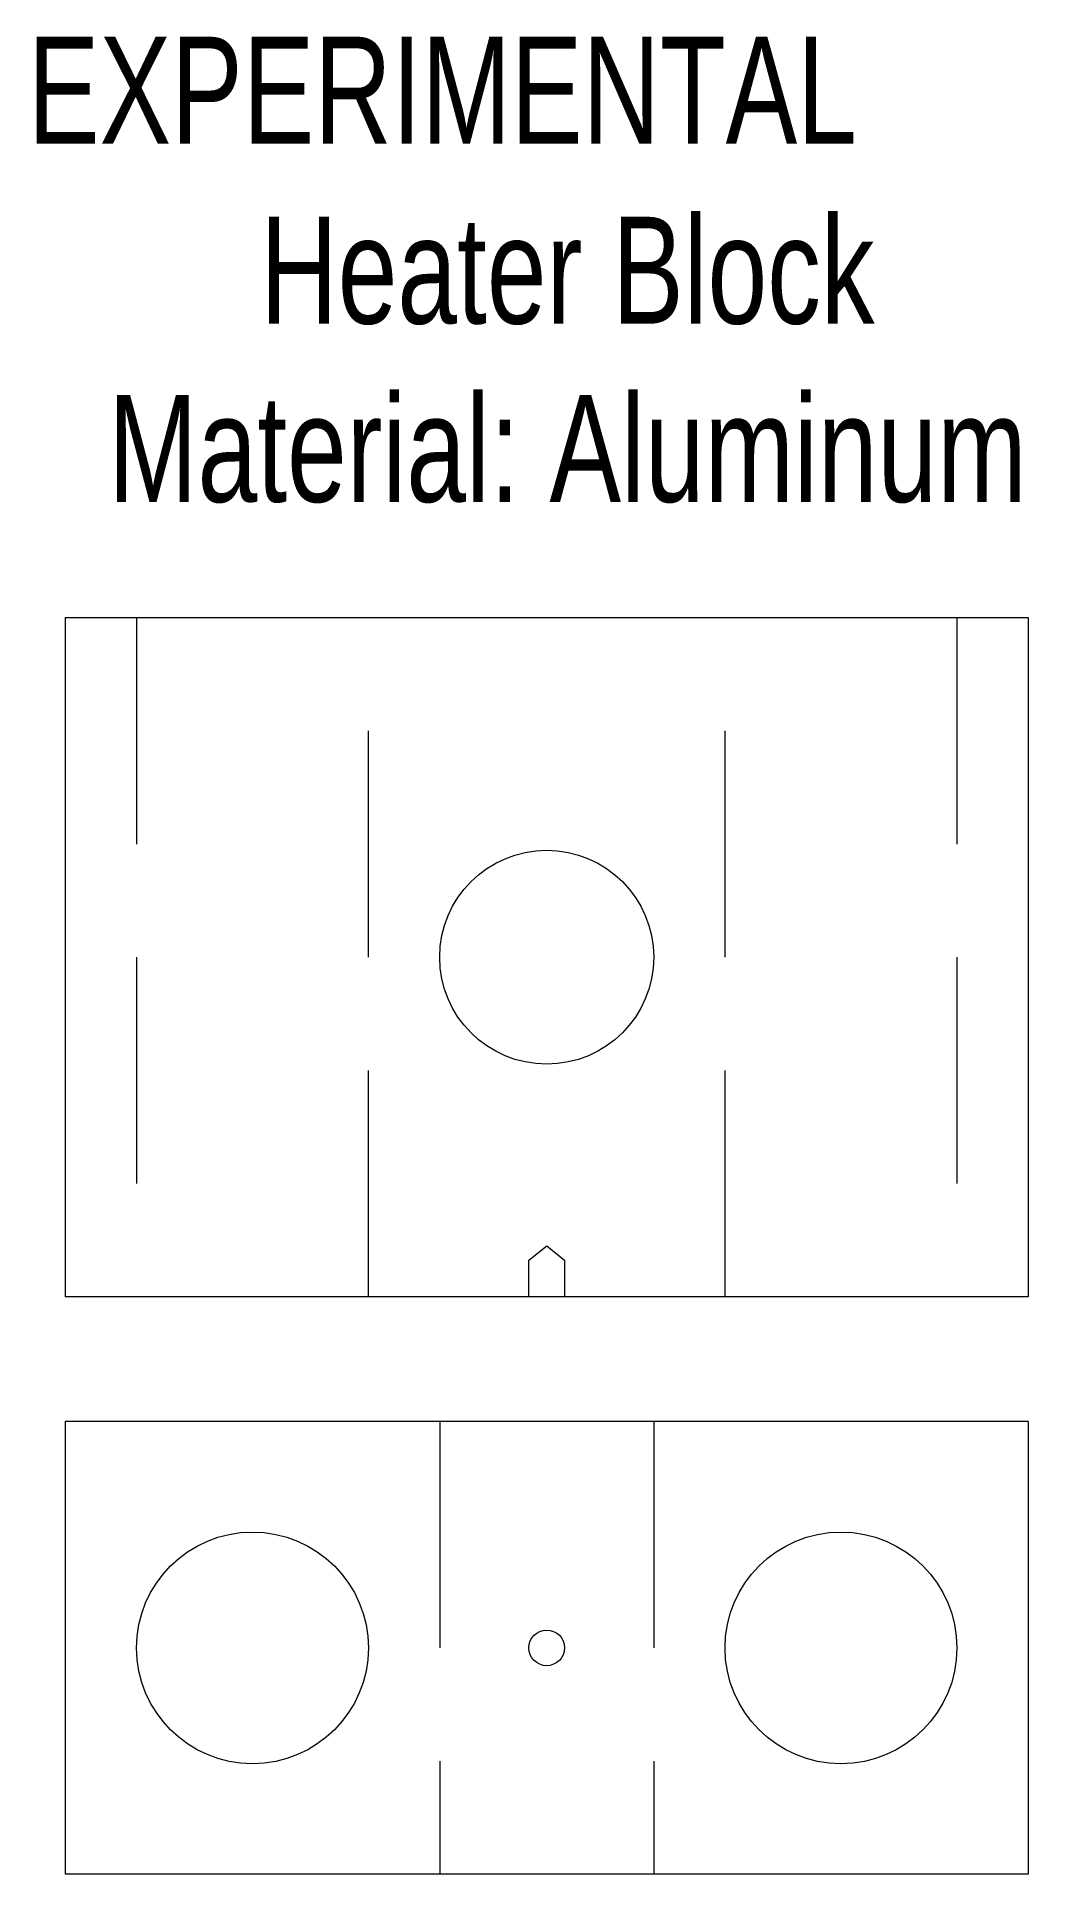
# Model space of a CAD drawing. Header units: millimetres. Extents: x 15.6 to 43.4, y 24.5 to 76.
import ezdxf

# ---------------------------------------------------------------- set-up
doc = ezdxf.new("R2010")
doc.units = ezdxf.units.MM
doc.linetypes.add('DASHED2', pattern=[9.525, 6.35, -3.175])
doc.layers.get('0').update_dxf_attribs({"linetype": 'CONTINUOUS', "lineweight": 0, "true_color": 0xffffff})
doc.layers.add('heater block', color=7, linetype='CONTINUOUS', lineweight=0, true_color=0xffffff)
doc.styles.get("Standard").update_dxf_attribs({"font": 'txt', "width": 0.75})

msp = doc.modelspace()

# ---------------------------------------------------------------- linework, layer by layer
for p, q in [((43.379, 37.202), (16.379, 37.202)), ((43.379, 24.502), (16.379, 24.502))]:
    msp.add_line(p, q)
at = {"layer": 'heater block'}
for p, q in [((16.379, 59.752), (43.379, 59.752)), ((16.379, 59.752), (16.379, 40.702)), ((43.379, 59.752), (43.379, 40.702)), ((43.379, 40.702), (16.379, 40.702)), ((16.379, 37.202), (16.379, 24.502)), ((43.379, 37.202), (43.379, 24.502))]:
    msp.add_line(p, q, dxfattribs=at)
at = {"layer": 'heater block', "linetype": 'DASHED2'}
for p, q in [((18.379, 59.752), (18.379, 40.702)), ((24.879, 40.702), (24.879, 59.752)), ((34.879, 40.702), (34.879, 59.752)), ((41.379, 59.752), (41.379, 40.702)), ((29.379, 41.727), (29.879, 42.127)), ((29.879, 42.127), (30.379, 41.727)), ((29.379, 40.727), (29.379, 41.727)), ((30.379, 41.727), (30.379, 40.727)), ((26.879, 37.202), (26.879, 24.502)), ((32.879, 37.202), (32.879, 24.502))]:
    msp.add_line(p, q, dxfattribs=at)
at = {"layer": 'heater block', "linetype": 'CONTINUOUS'}
msp.add_circle((29.879, 50.227), 3, dxfattribs=at)
at = {"layer": 'heater block'}
for centre, radius in [((21.629, 30.852), 3.25), ((38.129, 30.852), 3.25), ((29.879, 30.852), 0.5)]:
    msp.add_circle(centre, radius, dxfattribs=at)

# ---------------------------------------------------------------- texts
at = {"layer": 'heater block', "char_height": 3, "width": 100}
for s, insert, attachment_point in [('EXPERIMENTAL', (15.335, 76.048), 1), ('Heater\\~Block\\PMaterial:\\~Aluminum', (30.458, 71), 2)]:
    msp.add_mtext(s, dxfattribs=dict(at, insert=insert, attachment_point=attachment_point))

doc.saveas('drawing.dxf')
